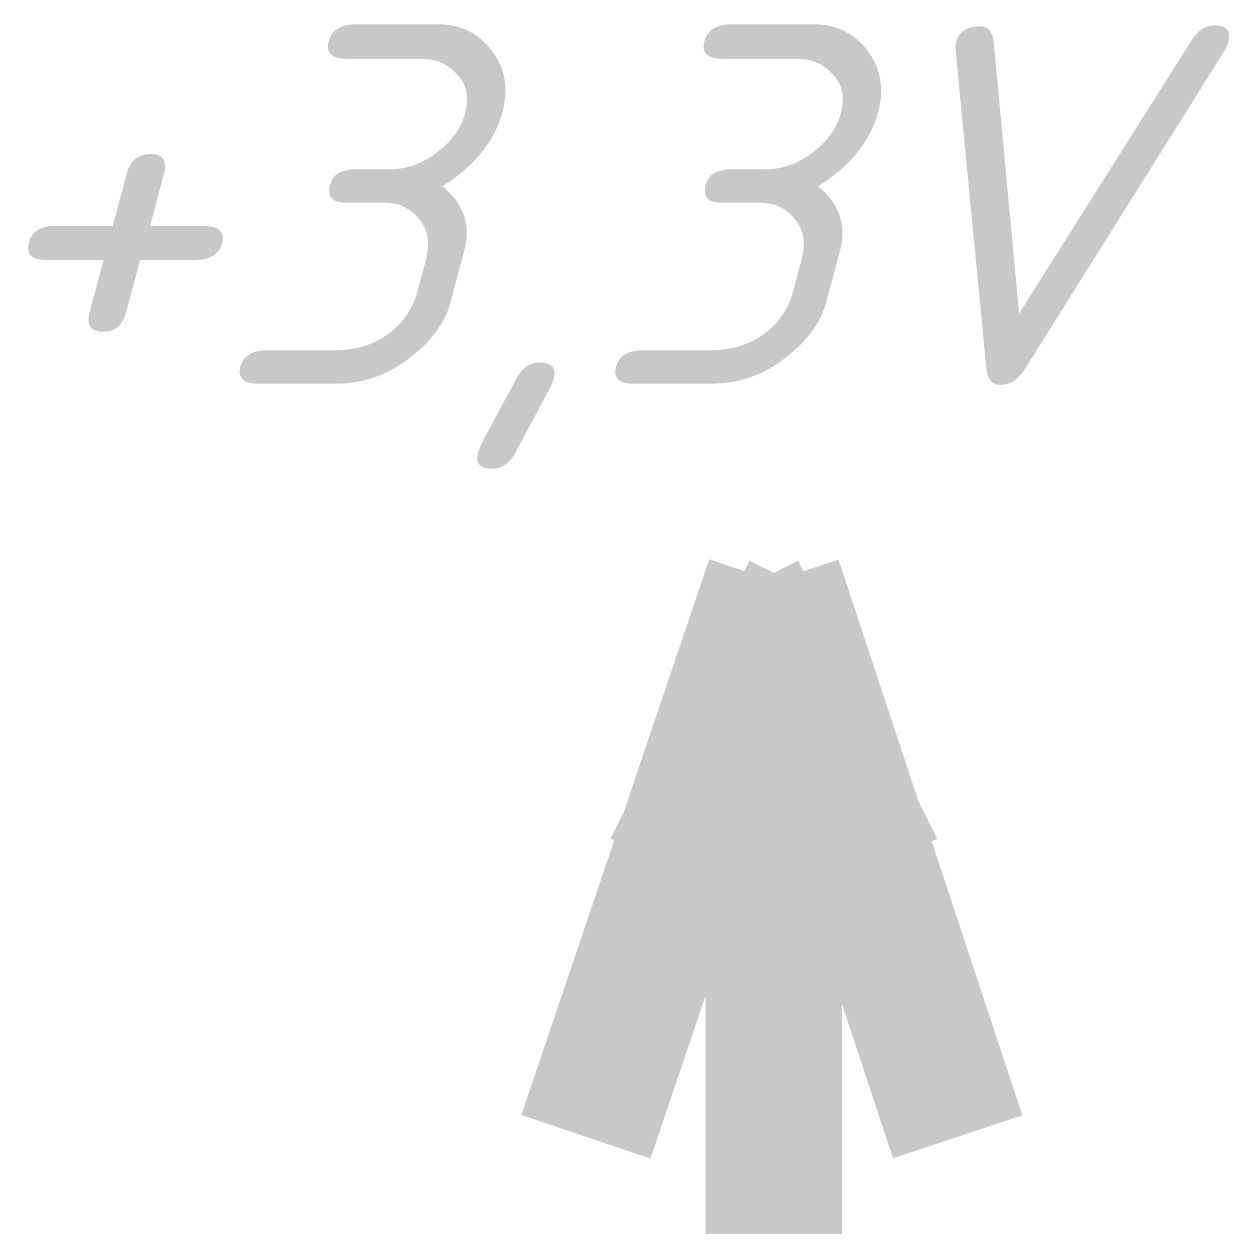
# Model space of a CAD drawing. Header units: inches. Extents: x 0 to 841, y 0 to 594.
# Drawn here: x 68.42 to 75.06, y 53.95 to 60.56 of the extents above; entities that cross this region are included whole.
import ezdxf

# ---------------------------------------------------------------- set-up
doc = ezdxf.new("R2010")
doc.units = ezdxf.units.IN
doc.layers.add('Sheet', color=255, linetype='Continuous')
doc.styles.get("Standard").update_dxf_attribs({"font": 'isocpeui.ttf'})

msp = doc.modelspace()

# ---------------------------------------------------------------- linework, layer by layer
at = {"layer": 'Sheet'}
for points in [[(71.5057, 54.441, 0.7493, 0.7493, 0), (72.5387, 57.4955, 0.7493, 0.7493, 0)], [(72.5387, 54.98, 0.7493, 0.7493, 0), (72.5387, 57.4955, 0.7493, 0.7493, 0)], [(72.5387, 57.4955, 0.7493, 0.7493, 0), (73.5493, 54.441, 0.7493, 0.7493, 0)], [(72.5387, 57.5404, 0.2997, 0.2997, 0), (71.7752, 56.0132, 0.2997, 0.2997, 0)], [(72.5387, 57.5404, 0.2997, 0.2997, 0), (73.3023, 56.0132, 0.2997, 0.2997, 0)], [(72.5387, 54.98, 0.2997, 0.2997, 0), (72.5387, 57.5404, 0.2997, 0.2997, 0)], [(72.5387, 54.98, 0.7493, 0.7493, 0), (72.5387, 49.9941, 0.7493, 0.7493, 0)]]:
    msp.add_lwpolyline(points, format="xyseb", dxfattribs=at)

# ---------------------------------------------------------------- texts
msp.add_text('+3,3V', height=1.97641, dxfattribs=at).set_placement((68.0921, 58.5735))

doc.saveas('drawing.dxf')
